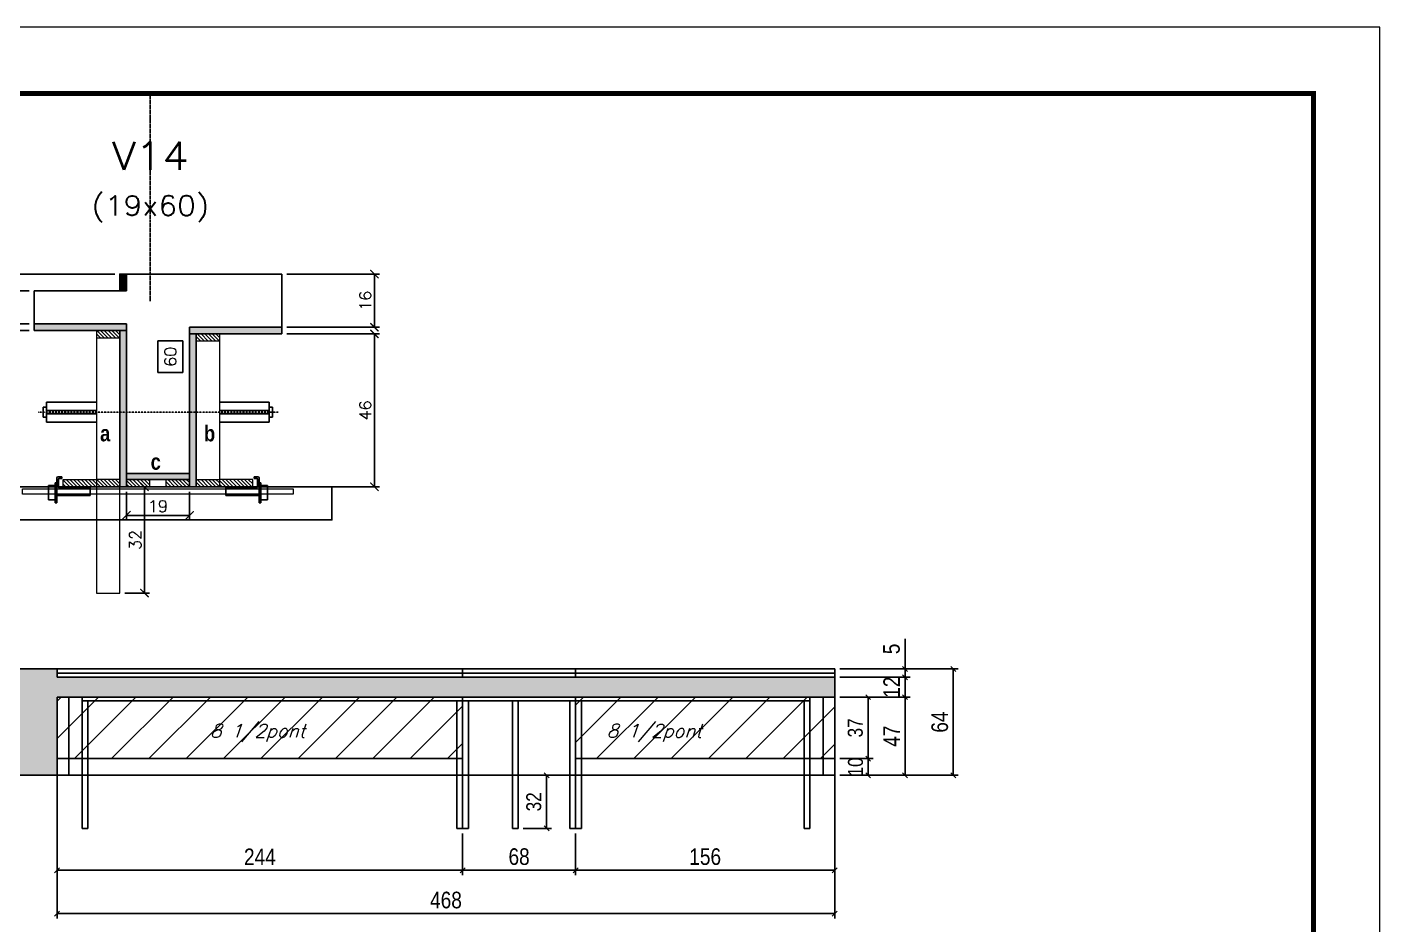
# Model space of a CAD drawing. Extents: x -10448 to -1189, y -11772 to 17235.
# Drawn here: x -5009 to -4195, y 11709 to 12250 of the extents above; entities that cross this region are included whole.
import ezdxf
from ezdxf.enums import TextEntityAlignment as Align

# ---------------------------------------------------------------- set-up
doc = ezdxf.new("R2010")
doc.units = 0
doc.linetypes.add('DASHED', pattern=[0.75, 0.5, -0.25])
doc.linetypes.add('HIDDEN', pattern=[0.375, 0.25, -0.125])
for name, color, linetype in [('barrote', 251, 'Continuous'), ('COTA', 241, 'Continuous'), ('Cota Seção (2x)', 4, 'Continuous'), ('detalhes', 4, 'Continuous'), ('Painéis', 200, 'Continuous'), ('presilha', 1, 'Continuous'), ('Reaproveitamento', 251, 'Continuous'), ('SARR_2.2x7', 40, 'Continuous'), ('SARR_3.5x7', 81, 'Continuous'), ('SARR_EDITAR', 141, 'Continuous'), ('TENSOR', 3, 'Continuous'), ('texto', 7, 'Continuous'), ('Texto de Titulo', 7, 'Continuous'), ('Texto Qtd Sarr', 242, 'Continuous')]:
    doc.layers.add(name, color=color, linetype=linetype)
for name, color, linetype, lineweight in [('CONCRETO', 251, 'Continuous', 25), ('Folhas', 255, 'Continuous', 9), ('Hachura', 251, 'Continuous', 9), ('Madeira', 126, 'Continuous', 18), ('SARRAFO DE PRESSAO', 251, 'DASHED', 9), ('SCO-___-LAJ', 2, 'Continuous', 0), ('Texto Seção', 7, 'Continuous', 15)]:
    doc.layers.add(name, color=color, linetype=linetype, lineweight=lineweight)
doc.styles.add('COTA TECNICA', font='techl___.ttf', dxfattribs={"height": 10})
doc.styles.add('COTA TECNICA-50', font='techl___.ttf', dxfattribs={"height": 9})
doc.styles.add('Romans', font='romans.shx')
doc.styles.add('TECNICA', font='techb___.ttf', dxfattribs={"height": 10})
doc.dimstyles.new('COTA PAINEL-50', dxfattribs={"dimtxt": 9, "dimasz": 3, "dimexe": 3, "dimexo": 3, "dimgap": 3, "dimtad": 1, "dimdec": 1, "dimzin": 12, "dimdsep": 46, "dimtxsty": 'COTA TECNICA-50', "dimblk1": 'OBLIQUE', "dimblk2": 'OBLIQUE', "dimsah": 1, "dimcen": 0.9, "dimclrd": 4, "dimclre": 4, "dimclrt": 240, "dimadec": 1, "dimazin": 3, "dimtfac": 1, "dimtdec": 1, "dimtmove": 0, "dimatfit": 3, "dimfxl": 1, "dimtolj": 1, "dimtzin": 12, "dimarcsym": 0})
doc.dimstyles.new('Cota Seção (2x)', dxfattribs={"dimtxt": 7, "dimasz": 5, "dimexe": 3, "dimexo": 3, "dimgap": 2, "dimtad": 3, "dimdec": 1, "dimlfac": 0.5, "dimzin": 12, "dimdsep": 46, "dimtxsty": 'Romans', "dimblk": 'ARCHTICK', "dimcen": 0, "dimclrd": 4, "dimclre": 4, "dimclrt": 1, "dimadec": 1, "dimazin": 3, "dimtfac": 1, "dimtdec": 1, "dimtmove": 0, "dimatfit": 3, "dimldrblk": 'OBLIQUE', "dimfxl": 1, "dimtolj": 1, "dimtzin": 12, "dimarcsym": 0})
doc.dimstyles.new('Cota Seção interna', dxfattribs={"dimtxt": 7, "dimasz": 6, "dimexe": 0.18, "dimexo": 2, "dimgap": -4, "dimtad": 3, "dimdec": 1, "dimlfac": 0.5, "dimzin": 12, "dimdsep": 46, "dimtxsty": 'Romans', "dimblk": 'ARCHTICK', "dimcen": 0.09, "dimse1": 1, "dimse2": 1, "dimsd1": 1, "dimsd2": 1, "dimclrd": 180, "dimclre": 5, "dimclrt": 1, "dimadec": 0, "dimazin": 3, "dimtfac": 1, "dimtdec": 1, "dimtofl": 0, "dimtmove": 0, "dimatfit": 3, "dimldrblk": 'ARCHTICK', "dimfxl": 1, "dimtolj": 1, "dimtzin": 0, "dimarcsym": 0})
doc.dimstyles.new('PAINEL', dxfattribs={"dimtxt": 10, "dimasz": 3, "dimexe": 3, "dimexo": 3, "dimgap": 3, "dimtad": 1, "dimdec": 1, "dimzin": 12, "dimdsep": 46, "dimtxsty": 'COTA TECNICA', "dimblk1": 'OBLIQUE', "dimblk2": 'OBLIQUE', "dimsah": 1, "dimcen": 0.9, "dimclrd": 4, "dimclre": 4, "dimclrt": 240, "dimadec": 1, "dimazin": 3, "dimtfac": 1, "dimtdec": 1, "dimtmove": 0, "dimatfit": 3, "dimfxl": 1, "dimtolj": 1, "dimtzin": 12, "dimarcsym": 0})
pattern_1 = [(45, (-139469.283, -18395.978), (-11.2253202, 11.2253202), [])]

# ---------------------------------------------------------------- blocks, each defined once
blk = doc.blocks.new('9999999999')
at = {"layer": 'Folhas'}
blk.add_lwpolyline([(98138.98, 34190.21), (99623.98, 34190.21), (99623.98, 35240.21), (98138.98, 35240.21)], close=True, dxfattribs=at)
at = {"layer": 'Folhas', "color": 30, "const_width": 3}
blk.add_lwpolyline([(98213.98, 34230.21), (99583.98, 34230.21), (99583.98, 35200.21), (98213.98, 35200.21)], close=True, dxfattribs=at)
blk = doc.blocks.new('titulo1')
at = {"layer": 'Defpoints', "color": 252, "linetype": 'HIDDEN', "ltscale": 2}
blk.add_line((0, 0), (0, 125), dxfattribs=at)
at = {"layer": 'Defpoints', "style": 'Romans', "oblique": 15}
blk.add_attdef('FOLHA', text='', height=10, dxfattribs=at).set_placement((0, 15.58), align=Align.MIDDLE_CENTER)
at = {"layer": 'Texto Qtd Sarr', "color": 3, "style": 'Romans', "oblique": 15}
for tag, height, p in [('TITULO', 17, (0, 71.45)), ('SEÇÃO', 12, (0, 41.55))]:
    blk.add_attdef(tag, text='', height=height, dxfattribs=at).set_placement(p, align=Align.MIDDLE_CENTER)
blk = doc.blocks.new('_Oblique')
at = {"color": 0, "linetype": 'ByBlock', "lineweight": -2}
blk.add_line((-0.5, -0.5), (0.5, 0.5), dxfattribs=at)
blk = doc.blocks.new('*D1439')
at = {"layer": 'COTA', "color": 4, "linetype": 'ByBlock', "lineweight": -2, "transparency": 16777216}
for p, q in [((-4990.86, 11796.56), (-4990.86, 11739.39)), ((-4746.86, 11764.56), (-4746.86, 11739.39)), ((-4990.86, 11742.39), (-4746.86, 11742.39))]:
    blk.add_line(p, q, dxfattribs=at)
at = {"layer": 'Defpoints', "color": 0, "linetype": 'ByBlock', "transparency": 16777216}
for p in [(-4990.86, 11799.56), (-4746.86, 11767.56), (-4746.86, 11742.39)]:
    blk.add_point(p, dxfattribs=at)
at = {"layer": 'COTA', "color": 4, "linetype": 'ByBlock', "lineweight": -2, "transparency": 16777216, "xscale": 3, "yscale": 3, "zscale": 3, "rotation": 180}
blk.add_blockref('_Oblique', (-4990.86, 11742.39), dxfattribs=at)
at = {"layer": 'COTA', "color": 4, "linetype": 'ByBlock', "lineweight": -2, "transparency": 16777216, "xscale": 3, "yscale": 3, "zscale": 3}
blk.add_blockref('_Oblique', (-4746.86, 11742.39), dxfattribs=at)
at = {"layer": 'COTA', "color": 240, "linetype": 'ByBlock', "transparency": 16777216, "insert": (-4868.86, 11750.46), "char_height": 10, "attachment_point": 5, "style": 'COTA TECNICA'}
blk.add_mtext('\\A1;244', dxfattribs=at)
blk = doc.blocks.new('*D1440')
at = {"layer": 'COTA', "color": 4, "linetype": 'ByBlock', "lineweight": -2, "transparency": 16777216}
for p, q in [((-4522.86, 11796.56), (-4522.86, 11739.39)), ((-4678.86, 11764.56), (-4678.86, 11739.39)), ((-4678.86, 11742.39), (-4522.86, 11742.39))]:
    blk.add_line(p, q, dxfattribs=at)
at = {"layer": 'Defpoints', "color": 0, "linetype": 'ByBlock', "transparency": 16777216}
for p in [(-4522.86, 11799.56), (-4678.86, 11767.56), (-4522.86, 11742.39)]:
    blk.add_point(p, dxfattribs=at)
at = {"layer": 'COTA', "color": 4, "linetype": 'ByBlock', "lineweight": -2, "transparency": 16777216, "xscale": 3, "yscale": 3, "zscale": 3, "rotation": 180}
blk.add_blockref('_Oblique', (-4678.86, 11742.39), dxfattribs=at)
at = {"layer": 'COTA', "color": 4, "linetype": 'ByBlock', "lineweight": -2, "transparency": 16777216, "xscale": 3, "yscale": 3, "zscale": 3}
blk.add_blockref('_Oblique', (-4522.86, 11742.39), dxfattribs=at)
at = {"layer": 'COTA', "color": 240, "linetype": 'ByBlock', "transparency": 16777216, "insert": (-4600.86, 11750.5), "char_height": 10, "attachment_point": 5, "style": 'COTA TECNICA'}
blk.add_mtext('\\A1;156', dxfattribs=at)
blk = doc.blocks.new('*D370')
at = {"layer": 'COTA', "color": 4, "linetype": 'ByBlock', "lineweight": -2, "transparency": 16777216}
for p, q in [((-4990.86, 11806.56), (-4990.86, 11713.27)), ((-4522.86, 11806.56), (-4522.86, 11713.27)), ((-4990.86, 11716.27), (-4522.86, 11716.27))]:
    blk.add_line(p, q, dxfattribs=at)
at = {"layer": 'Defpoints', "color": 0, "linetype": 'ByBlock', "transparency": 16777216}
for p in [(-4990.86, 11809.56), (-4522.86, 11809.56), (-4522.86, 11716.27)]:
    blk.add_point(p, dxfattribs=at)
at = {"layer": 'COTA', "color": 4, "linetype": 'ByBlock', "lineweight": -2, "transparency": 16777216, "xscale": 3, "yscale": 3, "zscale": 3, "rotation": 180}
blk.add_blockref('_Oblique', (-4990.86, 11716.27), dxfattribs=at)
at = {"layer": 'COTA', "color": 4, "linetype": 'ByBlock', "lineweight": -2, "transparency": 16777216, "xscale": 3, "yscale": 3, "zscale": 3}
blk.add_blockref('_Oblique', (-4522.86, 11716.27), dxfattribs=at)
at = {"layer": 'COTA', "color": 240, "linetype": 'ByBlock', "transparency": 16777216, "insert": (-4756.86, 11724.39), "char_height": 10, "attachment_point": 5, "style": 'COTA TECNICA'}
blk.add_mtext('\\A1;468', dxfattribs=at)
blk = doc.blocks.new('*D1441')
at = {"layer": 'COTA', "color": 4, "linetype": 'ByBlock', "lineweight": -2, "transparency": 16777216}
for p, q in [((-4519.86, 11846.56), (-4477.59, 11846.56)), ((-4480.59, 11846.56), (-4480.59, 11799.56)), ((-4519.86, 11799.56), (-4477.59, 11799.56))]:
    blk.add_line(p, q, dxfattribs=at)
at = {"layer": 'Defpoints', "color": 0, "linetype": 'ByBlock', "transparency": 16777216}
for p in [(-4522.86, 11846.56), (-4522.86, 11799.56), (-4480.59, 11799.56)]:
    blk.add_point(p, dxfattribs=at)
at = {"layer": 'COTA', "color": 4, "linetype": 'ByBlock', "lineweight": -2, "transparency": 16777216, "xscale": 3, "yscale": 3, "zscale": 3}
for p, rotation in [((-4480.59, 11846.56), 90), ((-4480.59, 11799.56), 270)]:
    blk.add_blockref('_Oblique', p, dxfattribs=dict(at, rotation=rotation))
at = {"layer": 'COTA', "color": 240, "linetype": 'ByBlock', "transparency": 16777216, "insert": (-4488.66, 11823.06), "char_height": 10, "attachment_point": 5, "rotation": 90, "style": 'COTA TECNICA'}
blk.add_mtext('\\A1;47', dxfattribs=at)
blk = doc.blocks.new('*D1442')
at = {"layer": 'COTA', "color": 4, "linetype": 'ByBlock', "lineweight": -2, "transparency": 16777216}
for p, q in [((-4480.59, 11863.56), (-4480.59, 11881.66)), ((-4519.86, 11863.56), (-4477.59, 11863.56)), ((-4480.59, 11858.56), (-4480.59, 11863.56)), ((-4519.86, 11858.56), (-4477.59, 11858.56)), ((-4480.59, 11858.56), (-4480.59, 11855.56))]:
    blk.add_line(p, q, dxfattribs=at)
at = {"layer": 'Defpoints', "color": 0, "linetype": 'ByBlock', "transparency": 16777216}
for p in [(-4522.86, 11863.56), (-4480.59, 11863.56), (-4522.86, 11858.56)]:
    blk.add_point(p, dxfattribs=at)
at = {"layer": 'COTA', "color": 4, "linetype": 'ByBlock', "lineweight": -2, "transparency": 16777216, "xscale": 3, "yscale": 3, "zscale": 3}
for p, rotation in [((-4480.59, 11863.56), 270), ((-4480.59, 11858.56), 90)]:
    blk.add_blockref('_Oblique', p, dxfattribs=dict(at, rotation=rotation))
at = {"layer": 'COTA', "color": 240, "linetype": 'ByBlock', "transparency": 16777216, "insert": (-4488.7, 11875.61), "char_height": 10, "attachment_point": 5, "rotation": 90, "style": 'COTA TECNICA'}
blk.add_mtext('\\A1;5', dxfattribs=at)
blk = doc.blocks.new('*D371')
at = {"layer": 'COTA', "color": 4, "linetype": 'ByBlock', "lineweight": -2, "transparency": 16777216}
for p, q in [((-4519.86, 11863.56), (-4448.56, 11863.56)), ((-4451.56, 11863.56), (-4451.56, 11799.56)), ((-4519.86, 11799.56), (-4448.56, 11799.56))]:
    blk.add_line(p, q, dxfattribs=at)
at = {"layer": 'Defpoints', "color": 0, "linetype": 'ByBlock', "transparency": 16777216}
for p in [(-4522.86, 11863.56), (-4522.86, 11799.56), (-4451.56, 11799.56)]:
    blk.add_point(p, dxfattribs=at)
at = {"layer": 'COTA', "color": 4, "linetype": 'ByBlock', "lineweight": -2, "transparency": 16777216, "xscale": 3, "yscale": 3, "zscale": 3}
for p, rotation in [((-4451.56, 11863.56), 90), ((-4451.56, 11799.56), 270)]:
    blk.add_blockref('_Oblique', p, dxfattribs=dict(at, rotation=rotation))
at = {"layer": 'COTA', "color": 240, "linetype": 'ByBlock', "transparency": 16777216, "insert": (-4459.66, 11831.56), "char_height": 10, "attachment_point": 5, "rotation": 90, "style": 'COTA TECNICA'}
blk.add_mtext('\\A1;64', dxfattribs=at)
blk = doc.blocks.new('*D1445')
at = {"layer": 'COTA', "color": 4, "linetype": 'ByBlock', "lineweight": -2, "transparency": 16777216}
for p, q in [((-4746.86, 11764.56), (-4746.86, 11739.39)), ((-4678.86, 11764.56), (-4678.86, 11739.39)), ((-4746.86, 11742.39), (-4678.86, 11742.39))]:
    blk.add_line(p, q, dxfattribs=at)
at = {"layer": 'Defpoints', "color": 0, "linetype": 'ByBlock', "transparency": 16777216}
for p in [(-4746.86, 11767.56), (-4678.86, 11767.56), (-4678.86, 11742.39)]:
    blk.add_point(p, dxfattribs=at)
at = {"layer": 'COTA', "color": 4, "linetype": 'ByBlock', "lineweight": -2, "transparency": 16777216, "xscale": 3, "yscale": 3, "zscale": 3, "rotation": 180}
blk.add_blockref('_Oblique', (-4746.86, 11742.39), dxfattribs=at)
at = {"layer": 'COTA', "color": 4, "linetype": 'ByBlock', "lineweight": -2, "transparency": 16777216, "xscale": 3, "yscale": 3, "zscale": 3}
blk.add_blockref('_Oblique', (-4678.86, 11742.39), dxfattribs=at)
at = {"layer": 'COTA', "color": 240, "linetype": 'ByBlock', "transparency": 16777216, "insert": (-4712.86, 11750.51), "char_height": 10, "attachment_point": 5, "style": 'COTA TECNICA'}
blk.add_mtext('\\A1;68', dxfattribs=at)
blk = doc.blocks.new('*D1446')
at = {"layer": 'COTA', "color": 4, "linetype": 'ByBlock', "lineweight": -2, "transparency": 16777216}
for p, q in [((-4519.86, 11858.56), (-4477.59, 11858.56)), ((-4480.59, 11858.56), (-4480.59, 11846.56)), ((-4519.86, 11846.56), (-4477.59, 11846.56))]:
    blk.add_line(p, q, dxfattribs=at)
at = {"layer": 'Defpoints', "color": 0, "linetype": 'ByBlock', "transparency": 16777216}
for p in [(-4522.86, 11858.56), (-4522.86, 11846.56), (-4480.59, 11846.56)]:
    blk.add_point(p, dxfattribs=at)
at = {"layer": 'COTA', "color": 4, "linetype": 'ByBlock', "lineweight": -2, "transparency": 16777216, "xscale": 3, "yscale": 3, "zscale": 3}
for p, rotation in [((-4480.59, 11858.56), 90), ((-4480.59, 11846.56), 270)]:
    blk.add_blockref('_Oblique', p, dxfattribs=dict(at, rotation=rotation))
at = {"layer": 'COTA', "color": 240, "linetype": 'ByBlock', "transparency": 16777216, "insert": (-4488.65, 11852.56), "char_height": 10, "attachment_point": 5, "rotation": 90, "style": 'COTA TECNICA'}
blk.add_mtext('\\A1;12', dxfattribs=at)
blk = doc.blocks.new('_ArchTick')
at = {"color": 0, "linetype": 'ByBlock', "const_width": 0.15}
blk.add_lwpolyline([(-0.5, -0.5), (0.5, 0.5)], dxfattribs=at)
blk = doc.blocks.new('*D345')
at = {"layer": 'COTA', "color": 4, "lineweight": -2, "transparency": 16777216}
for p, q in [((-5007.79, 12067.22), (-5041, 12067.22)), ((-5038, 11973.22), (-5038, 12067.22)), ((-4990.19, 11973.22), (-5041, 11973.22))]:
    blk.add_line(p, q, dxfattribs=at)
at = {"layer": 'Defpoints', "color": 0, "transparency": 16777216}
for p in [(-5038, 12067.22), (-5004.79, 12067.22), (-4987.19, 11973.22)]:
    blk.add_point(p, dxfattribs=at)
at = {"layer": 'COTA', "color": 4, "lineweight": -2, "transparency": 16777216, "xscale": 5, "yscale": 5, "zscale": 5}
for p, rotation in [((-5038, 12067.22), 90), ((-5038, 11973.22), 270)]:
    blk.add_blockref('_ArchTick', p, dxfattribs=dict(at, rotation=rotation))
at = {"layer": 'COTA', "color": 1, "transparency": 16777216, "insert": (-5043.5, 12020.22), "char_height": 7, "attachment_point": 5, "rotation": 90, "style": 'Romans'}
blk.add_mtext('\\A1;47', dxfattribs=at)
blk = doc.blocks.new('*D346')
at = {"layer": 'COTA', "color": 4, "lineweight": -2, "transparency": 16777216}
for p, q in [((-5007.79, 12091.22), (-5041, 12091.22)), ((-5038, 12091.22), (-5038, 12071.22)), ((-5007.79, 12071.22), (-5041, 12071.22))]:
    blk.add_line(p, q, dxfattribs=at)
at = {"layer": 'Defpoints', "color": 0, "transparency": 16777216}
for p in [(-5004.79, 12091.22), (-5038, 12071.22), (-5004.79, 12071.22)]:
    blk.add_point(p, dxfattribs=at)
at = {"layer": 'COTA', "color": 4, "lineweight": -2, "transparency": 16777216, "xscale": 5, "yscale": 5, "zscale": 5}
for p, rotation in [((-5038, 12091.22), 90), ((-5038, 12071.22), 270)]:
    blk.add_blockref('_ArchTick', p, dxfattribs=dict(at, rotation=rotation))
at = {"layer": 'COTA', "color": 1, "transparency": 16777216, "insert": (-5043.5, 12081.22), "char_height": 7, "attachment_point": 5, "rotation": 90, "style": 'Romans'}
blk.add_mtext('\\A1;10', dxfattribs=at)
blk = doc.blocks.new('*D347')
at = {"layer": 'COTA', "color": 4, "lineweight": -2, "transparency": 16777216}
for p, q in [((-4852.59, 12065.22), (-4796.93, 12065.22)), ((-4799.93, 11973.22), (-4799.93, 12065.22)), ((-4860.59, 11973.22), (-4796.93, 11973.22))]:
    blk.add_line(p, q, dxfattribs=at)
at = {"layer": 'Defpoints', "color": 0, "transparency": 16777216}
for p in [(-4855.59, 12065.22), (-4799.93, 12065.22), (-4863.59, 11973.22)]:
    blk.add_point(p, dxfattribs=at)
at = {"layer": 'COTA', "color": 4, "lineweight": -2, "transparency": 16777216, "xscale": 5, "yscale": 5, "zscale": 5}
for p, rotation in [((-4799.93, 12065.22), 90), ((-4799.93, 11973.22), 270)]:
    blk.add_blockref('_ArchTick', p, dxfattribs=dict(at, rotation=rotation))
at = {"layer": 'COTA', "color": 1, "transparency": 16777216, "insert": (-4805.43, 12019.22), "char_height": 7, "attachment_point": 5, "rotation": 90, "style": 'Romans'}
blk.add_mtext('\\A1;46', dxfattribs=at)
blk = doc.blocks.new('*D348')
at = {"layer": 'Cota Seção (2x)', "color": 180, "lineweight": -2, "transparency": 16777216}
for p, q in [((-4915.19, 12061), (-4930.19, 12061)), ((-4930.19, 12061), (-4930.19, 12042)), ((-4915.19, 12042), (-4915.19, 12061)), ((-4930.19, 12042), (-4915.19, 12042))]:
    blk.add_line(p, q, dxfattribs=at)
at = {"layer": 'Defpoints', "color": 0, "transparency": 16777216}
for p in [(-4911.19, 12101.22), (-4911.19, 12101.22), (-4911.19, 11981.22)]:
    blk.add_point(p, dxfattribs=at)
at = {"layer": 'Cota Seção (2x)', "color": 1, "transparency": 16777216, "insert": (-4922.69, 12051.5), "char_height": 7, "attachment_point": 5, "rotation": 90, "style": 'Romans'}
blk.add_mtext('\\A1;60', dxfattribs=at)
blk = doc.blocks.new('PRESILHA METÁLICA 1')
at = {"layer": 'presilha'}
for p, q in [((0, 13), (6, 13)), ((0, 13), (0, 0)), ((6, 15.5), (7.5, 15.5)), ((6, -2.5), (6, 15.5)), ((6, 13), (6, 0)), ((7.5, 10.6), (7.5, 19.9)), ((7.5, 15.5), (7.5, -2.5)), ((12, 21), (8.6, 21)), ((9, 11.6), (9, 18.9)), ((12, 19.5), (9.6, 19.5)), ((12, 21), (12, 19.5)), ((6, 0), (0, 0)), ((37.5, 4.1), (7.5, 4.1)), ((37.5, 11), (9.6, 11)), ((37.5, 11), (37.5, 4.1)), ((7.5, -2.5), (6, -2.5))]:
    blk.add_line(p, q, dxfattribs=at)
for centre, radius, start, end in [((8.6, 19.9), 1.14, 90, 180), ((9.6, 18.9), 0.57, 90, 180), ((9.6, 11.6), 0.57, 180, 270)]:
    blk.add_arc(centre, radius, start, end, dxfattribs=at)
blk = doc.blocks.new('*D349')
at = {"layer": 'COTA', "color": 4, "lineweight": -2, "transparency": 16777216}
for p, q in [((-4949.19, 11970.22), (-4949.19, 11953)), ((-4911.19, 11970.22), (-4911.19, 11953)), ((-4911.19, 11956), (-4949.19, 11956))]:
    blk.add_line(p, q, dxfattribs=at)
at = {"layer": 'Defpoints', "color": 0, "transparency": 16777216}
for p in [(-4949.19, 11973.22), (-4911.19, 11973.22), (-4949.19, 11956)]:
    blk.add_point(p, dxfattribs=at)
at = {"layer": 'COTA', "color": 4, "lineweight": -2, "transparency": 16777216, "xscale": 5, "yscale": 5, "zscale": 5, "rotation": 180}
blk.add_blockref('_ArchTick', (-4949.19, 11956), dxfattribs=at)
at = {"layer": 'COTA', "color": 4, "lineweight": -2, "transparency": 16777216, "xscale": 5, "yscale": 5, "zscale": 5}
blk.add_blockref('_ArchTick', (-4911.19, 11956), dxfattribs=at)
at = {"layer": 'COTA', "color": 1, "transparency": 16777216, "insert": (-4930.19, 11961.5), "char_height": 7, "attachment_point": 5, "style": 'Romans'}
blk.add_mtext('\\A1;19', dxfattribs=at)
blk = doc.blocks.new('*D1406')
at = {"layer": 'COTA', "color": 4, "lineweight": -2, "transparency": 16777216}
for p, q in [((-4852.59, 12101.22), (-4796.93, 12101.22)), ((-4799.93, 12101.22), (-4799.93, 12069.22)), ((-4852.59, 12069.22), (-4796.93, 12069.22))]:
    blk.add_line(p, q, dxfattribs=at)
at = {"layer": 'Defpoints', "color": 0, "transparency": 16777216}
for p in [(-4855.59, 12101.22), (-4855.59, 12069.22), (-4799.93, 12069.22)]:
    blk.add_point(p, dxfattribs=at)
at = {"layer": 'COTA', "color": 4, "lineweight": -2, "transparency": 16777216, "xscale": 5, "yscale": 5, "zscale": 5}
for p, rotation in [((-4799.93, 12101.22), 90), ((-4799.93, 12069.22), 270)]:
    blk.add_blockref('_ArchTick', p, dxfattribs=dict(at, rotation=rotation))
at = {"layer": 'COTA', "color": 1, "transparency": 16777216, "insert": (-4805.43, 12085.22), "char_height": 7, "attachment_point": 5, "rotation": 90, "style": 'Romans'}
blk.add_mtext('\\A1;16', dxfattribs=at)
blk = doc.blocks.new('*D1407')
at = {"layer": 'COTA', "color": 4, "lineweight": -2, "transparency": 16777216}
for p, q in [((-4956.19, 12101.22), (-5041, 12101.22)), ((-5038, 12091.22), (-5038, 12101.22)), ((-5007.79, 12091.22), (-5041, 12091.22))]:
    blk.add_line(p, q, dxfattribs=at)
at = {"layer": 'Defpoints', "color": 0, "transparency": 16777216}
for p in [(-5038, 12101.22), (-4953.19, 12101.22), (-5004.79, 12091.22)]:
    blk.add_point(p, dxfattribs=at)
at = {"layer": 'COTA', "color": 4, "lineweight": -2, "transparency": 16777216, "xscale": 5, "yscale": 5, "zscale": 5}
for p, rotation in [((-5038, 12101.22), 90), ((-5038, 12091.22), 270)]:
    blk.add_blockref('_ArchTick', p, dxfattribs=dict(at, rotation=rotation))
at = {"layer": 'COTA', "color": 1, "transparency": 16777216, "insert": (-5043.5, 12096.22), "char_height": 7, "attachment_point": 5, "rotation": 90, "style": 'Romans'}
blk.add_mtext('\\A1;5', dxfattribs=at)
blk = doc.blocks.new('*D1408')
at = {"layer": 'COTA', "color": 4, "lineweight": -2, "transparency": 16777216}
for p, q in [((-4950.19, 11973.22), (-4935.28, 11973.22)), ((-4938.28, 11909.22), (-4938.28, 11973.22)), ((-4950.19, 11909.22), (-4935.28, 11909.22))]:
    blk.add_line(p, q, dxfattribs=at)
at = {"layer": 'Defpoints', "color": 0, "transparency": 16777216}
for p in [(-4953.19, 11973.22), (-4938.28, 11973.22), (-4953.19, 11909.22)]:
    blk.add_point(p, dxfattribs=at)
at = {"layer": 'COTA', "color": 4, "lineweight": -2, "transparency": 16777216, "xscale": 5, "yscale": 5, "zscale": 5}
for p, rotation in [((-4938.28, 11973.22), 90), ((-4938.28, 11909.22), 270)]:
    blk.add_blockref('_ArchTick', p, dxfattribs=dict(at, rotation=rotation))
at = {"layer": 'COTA', "color": 1, "transparency": 16777216, "insert": (-4943.78, 11941.22), "char_height": 7, "attachment_point": 5, "rotation": 90, "style": 'Romans'}
blk.add_mtext('\\A1;32', dxfattribs=at)
blk = doc.blocks.new('*D1410')
at = {"layer": 'COTA', "color": 4, "linetype": 'ByBlock', "lineweight": -2, "transparency": 16777216}
for p, q in [((-4710.37, 11799.56), (-4693.28, 11799.56)), ((-4696.28, 11767.56), (-4696.28, 11799.56)), ((-4710.37, 11767.56), (-4693.28, 11767.56))]:
    blk.add_line(p, q, dxfattribs=at)
at = {"layer": 'Defpoints', "color": 0, "linetype": 'ByBlock', "transparency": 16777216}
for p in [(-4713.37, 11799.56), (-4696.28, 11799.56), (-4713.37, 11767.56)]:
    blk.add_point(p, dxfattribs=at)
at = {"layer": 'COTA', "color": 4, "linetype": 'ByBlock', "lineweight": -2, "transparency": 16777216, "xscale": 3, "yscale": 3, "zscale": 3}
for p, rotation in [((-4696.28, 11799.56), 90), ((-4696.28, 11767.56), 270)]:
    blk.add_blockref('_Oblique', p, dxfattribs=dict(at, rotation=rotation))
at = {"layer": 'COTA', "color": 240, "linetype": 'ByBlock', "transparency": 16777216, "insert": (-4703.98, 11783.56), "char_height": 9, "attachment_point": 5, "rotation": 90, "style": 'COTA TECNICA-50'}
blk.add_mtext('\\A1;32', dxfattribs=at)
blk = doc.blocks.new('*D1412')
at = {"layer": 'COTA', "color": 4, "linetype": 'ByBlock', "lineweight": -2, "transparency": 16777216}
for p, q in [((-4519.86, 11809.56), (-4499.78, 11809.56)), ((-4502.78, 11799.56), (-4502.78, 11809.56)), ((-4519.86, 11799.56), (-4499.78, 11799.56))]:
    blk.add_line(p, q, dxfattribs=at)
at = {"layer": 'Defpoints', "color": 0, "linetype": 'ByBlock', "transparency": 16777216}
for p in [(-4522.86, 11809.56), (-4502.78, 11809.56), (-4522.86, 11799.56)]:
    blk.add_point(p, dxfattribs=at)
at = {"layer": 'COTA', "color": 4, "linetype": 'ByBlock', "lineweight": -2, "transparency": 16777216, "xscale": 3, "yscale": 3, "zscale": 3}
for p, rotation in [((-4502.78, 11809.56), 90), ((-4502.78, 11799.56), 270)]:
    blk.add_blockref('_Oblique', p, dxfattribs=dict(at, rotation=rotation))
at = {"layer": 'COTA', "color": 240, "linetype": 'ByBlock', "transparency": 16777216, "insert": (-4510.37, 11804.56), "char_height": 9, "attachment_point": 5, "rotation": 90, "style": 'COTA TECNICA-50'}
blk.add_mtext('\\A1;10', dxfattribs=at)
blk = doc.blocks.new('*D1413')
at = {"layer": 'COTA', "color": 4, "linetype": 'ByBlock', "lineweight": -2, "transparency": 16777216}
for p, q in [((-4519.86, 11846.56), (-4499.78, 11846.56)), ((-4502.78, 11809.56), (-4502.78, 11846.56)), ((-4519.86, 11809.56), (-4499.78, 11809.56))]:
    blk.add_line(p, q, dxfattribs=at)
at = {"layer": 'Defpoints', "color": 0, "linetype": 'ByBlock', "transparency": 16777216}
for p in [(-4522.86, 11846.56), (-4502.78, 11846.56), (-4522.86, 11809.56)]:
    blk.add_point(p, dxfattribs=at)
at = {"layer": 'COTA', "color": 4, "linetype": 'ByBlock', "lineweight": -2, "transparency": 16777216, "xscale": 3, "yscale": 3, "zscale": 3}
for p, rotation in [((-4502.78, 11846.56), 90), ((-4502.78, 11809.56), 270)]:
    blk.add_blockref('_Oblique', p, dxfattribs=dict(at, rotation=rotation))
at = {"layer": 'COTA', "color": 240, "linetype": 'ByBlock', "transparency": 16777216, "insert": (-4510.48, 11828.06), "char_height": 9, "attachment_point": 5, "rotation": 90, "style": 'COTA TECNICA-50'}
blk.add_mtext('\\A1;37', dxfattribs=at)

msp = doc.modelspace()

# ---------------------------------------------------------------- hatches: boundary and pattern name
at = {"layer": 'COTA', "linetype": 'ByBlock'}
h = msp.add_hatch(dxfattribs=at)
h.set_pattern_fill('AR-CONC', color=256, scale=0.03)
h.set_pattern_definition([(50, (-139469.2827, -18395.9775), (5.46554007, -0.47817257), [0.5715, -6.2865]), (355, (-139469.2827, -18395.9775), (-1.05730264, 5.73170536), [0.4572, -5.02921753]), (100.4514447, (-139468.827, -18396.0174), (4.40823741, 5.25353256), [0.48570026, -5.34270734]), (46.1842, (-139469.283, -18394.4535), (8.13237123, -1.26126984), [0.85725, -9.42975]), (96.6355576, (-139468.605, -18394.559), (7.122124, 7.42278374), [0.7285507, -8.01406824]), (351.184151, (-139469.283, -18394.4535), (7.122124, 7.42278374), [0.685799, -7.54379196]), (21, (-139468.5207, -18394.8345), (4.54843174, -3.06795595), [0.5715, -6.2865]), (326, (-139468.5207, -18394.8345), (1.85406085, 5.52563898), [0.4572, -5.0292]), (71.451445, (-139468.1417, -18395.09), (6.40249258, 2.45768307), [0.48570026, -5.34269813]), (37.5, (-139469.2827, -18395.9775), (0.092658098, 2.536651166), [0, -4.96824, 0, -5.1054, 0, -5.04825]), (7.5, (-139469.2827, -18395.9775), (2.004589875, 3.005417245), [0, -2.91084, 0, -4.85394, 0, -1.92405]), (327.5, (-139470.982, -18395.9775), (4.067717855, -0.17186232), [0, -1.905, 0, -5.9436, 0, -7.8867]), (317.5, (-139471.744, -18395.9775), (4.44387544, 0.76279473), [0, -2.4765, 0, -3.94716, 0, -5.6007])])
h.paths.add_polyline_path([(-5016.86, 11799.56), (-4990.86, 11799.56), (-4990.86, 11846.56), (-4522.86, 11846.56), (-4522.86, 11858.56), (-4990.86, 11858.56), (-4990.86, 11863.56), (-5016.86, 11863.56), (-5016.86, 11858.56), (-5484.86, 11858.56), (-5484.86, 11846.56), (-5016.86, 11846.56)])
at = {"layer": 'Hachura'}
h = msp.add_hatch(color=256, dxfattribs=at)
h.dxf.hatch_style = 1
h.paths.add_polyline_path([(-4949.19, 12101.22), (-4953.19, 12101.22), (-4953.19, 12091.22), (-4949.19, 12091.22)])
h = msp.add_hatch(color=256, dxfattribs=at)
h.dxf.hatch_style = 1
h.paths.add_polyline_path([(-5004.79, 12067.22), (-5004.79, 12071.22), (-4949.19, 12071.22), (-4949.19, 12067.22)])
h = msp.add_hatch(dxfattribs=at)
h.set_pattern_fill('ANSI31', color=256, scale=0.5, angle=270, style=0)
h.set_pattern_definition([(315, (18001.4256, 3833.1801), (1.12253202, 1.12253202), [])])
h.paths.add_polyline_path([(-4953.19, 12062.82), (-4953.19, 12067.22), (-4967.19, 12067.22), (-4967.19, 12062.82)])
h = msp.add_hatch(color=256, dxfattribs=at)
h.dxf.hatch_style = 1
h.paths.add_polyline_path([(-4953.19, 12067.22), (-4949.19, 12067.22), (-4949.19, 11973.22), (-4953.19, 11973.22)])
h = msp.add_hatch(color=256, dxfattribs=at)
h.dxf.hatch_style = 1
h.paths.add_polyline_path([(-4855.59, 12065.22), (-4855.59, 12069.22), (-4911.19, 12069.22), (-4911.19, 12065.22)])
h = msp.add_hatch(color=256, dxfattribs=at)
h.dxf.hatch_style = 1
h.paths.add_polyline_path([(-4907.19, 12065.22), (-4911.19, 12065.22), (-4911.19, 11973.22), (-4907.19, 11973.22)])
h = msp.add_hatch(dxfattribs=at)
h.set_pattern_fill('ANSI31', color=256, scale=0.5, angle=270, style=0)
h.set_pattern_definition([(315, (18010.2256, 3831.1801), (1.12253202, 1.12253202), [])])
h.paths.add_polyline_path([(-4907.19, 12060.82), (-4907.19, 12065.22), (-4893.19, 12065.22), (-4893.19, 12060.82)])
h = msp.add_hatch(dxfattribs=at)
h.set_pattern_fill('ANSI31', color=256, scale=0.5, angle=270, style=0)
h.set_pattern_definition([(315, (17998.6256, 3743.5801), (1.12253202, 1.12253202), [])])
h.paths.add_polyline_path([(-4987.19, 11973.22), (-4987.19, 11977.62), (-4967.19, 11977.62), (-4967.19, 11973.22)])
h = msp.add_hatch(dxfattribs=at)
h.set_pattern_fill('ANSI31', color=256, scale=0.5, angle=270, style=0)
h.set_pattern_definition([(315, (18001.4256, 3743.5801), (1.12253202, 1.12253202), [])])
h.paths.add_polyline_path([(-4953.19, 11973.22), (-4953.19, 11977.62), (-4967.19, 11977.62), (-4967.19, 11973.22)])
h = msp.add_hatch(color=256, dxfattribs=at)
h.dxf.hatch_style = 1
h.paths.add_polyline_path([(-4949.19, 11977.62), (-4949.19, 11981.22), (-4911.19, 11981.22), (-4911.19, 11977.62)])
h = msp.add_hatch(dxfattribs=at)
h.set_pattern_fill('ANSI31', color=256, scale=0.5, angle=270, style=0)
h.set_pattern_definition([(315, (18007.4256, 3743.5801), (1.12253202, 1.12253202), [])])
h.paths.add_polyline_path([(-4949.19, 11973.22), (-4949.19, 11977.62), (-4935.19, 11977.62), (-4935.19, 11973.22)])
h = msp.add_hatch(dxfattribs=at)
h.set_pattern_fill('ANSI31', color=256, scale=0.5, angle=270, style=0)
h.set_pattern_definition([(315, (17983.4256, 3743.5801), (1.12253202, 1.12253202), [])])
h.paths.add_polyline_path([(-4925.19, 11973.22), (-4925.19, 11977.62), (-4911.19, 11977.62), (-4911.19, 11973.22)])
h = msp.add_hatch(dxfattribs=at)
h.set_pattern_fill('ANSI31', color=256, scale=0.5, angle=270, style=0)
h.set_pattern_definition([(315, (18010.2256, 3743.5801), (1.12253202, 1.12253202), [])])
h.paths.add_polyline_path([(-4907.19, 11973.22), (-4907.19, 11977.62), (-4893.19, 11977.62), (-4893.19, 11973.22)])
h = msp.add_hatch(dxfattribs=at)
h.set_pattern_fill('ANSI31', color=256, scale=0.5, angle=270, style=0)
h.set_pattern_definition([(315, (18016.2256, 3743.5801), (1.12253202, 1.12253202), [])])
h.paths.add_polyline_path([(-4873.19, 11973.22), (-4873.19, 11977.62), (-4893.19, 11977.62), (-4893.19, 11973.22)])
at = {"layer": 'Reaproveitamento', "linetype": 'ByBlock'}
h = msp.add_hatch(dxfattribs=at)
h.set_pattern_fill('ANSI31', color=256, scale=5)
h.set_pattern_definition(pattern_1)
h.paths.add_polyline_path([(-4990.86, 11846.56), (-4990.86, 11809.56), (-4746.86, 11809.56), (-4746.86, 11846.56)])
h = msp.add_hatch(dxfattribs=at)
h.set_pattern_fill('ANSI31', color=256, scale=5)
h.set_pattern_definition(pattern_1)
h.paths.add_polyline_path([(-4678.86, 11846.56), (-4678.86, 11809.56), (-4522.86, 11809.56), (-4522.86, 11846.56)])

# ---------------------------------------------------------------- linework, layer by layer
at = {"ltscale": 3}
for p, q in [((-4999.19, 12021.07), (-4999.19, 12015.07)), ((-4997.19, 12021.07), (-4999.19, 12021.07)), ((-4997.19, 12024.07), (-4997.19, 12012.07)), ((-4997.19, 12024.07), (-4967.19, 12024.07)), ((-4967.19, 12019.07), (-4997.19, 12019.07)), ((-4863.19, 12024.07), (-4893.19, 12024.07)), ((-4893.19, 12019.07), (-4863.19, 12019.07)), ((-4863.19, 12024.07), (-4863.19, 12012.07)), ((-4861.19, 12021.07), (-4863.19, 12021.07)), ((-4861.19, 12021.07), (-4861.19, 12015.07)), ((-4997.19, 12015.07), (-4999.19, 12015.07)), ((-4967.19, 12017.07), (-4997.19, 12017.07)), ((-4997.19, 12012.07), (-4967.19, 12012.07)), ((-4893.19, 12017.07), (-4863.19, 12017.07)), ((-4863.19, 12012.07), (-4893.19, 12012.07)), ((-4863.19, 12015.07), (-4861.19, 12015.07))]:
    msp.add_line(p, q, dxfattribs=at)
at = {"layer": 'barrote'}
msp.add_lwpolyline([(-5020.65, 11953.22), (-4825.47, 11953.22), (-4825.47, 11973.22), (-5020.65, 11973.22)], close=True, dxfattribs=at)
at = {"layer": 'CONCRETO'}
for p, q in [((-4949.19, 12101.22), (-4855.59, 12101.22)), ((-4855.59, 12101.22), (-4855.59, 12069.22)), ((-5004.79, 12071.22), (-5004.79, 12091.22)), ((-5004.79, 12091.22), (-4949.19, 12091.22)), ((-5004.79, 12071.22), (-4949.19, 12071.22)), ((-4949.19, 12071.22), (-4949.19, 11981.22)), ((-4855.59, 12069.22), (-4911.19, 12069.22)), ((-4911.19, 12069.22), (-4911.19, 11981.22)), ((-4911.19, 11981.22), (-4949.19, 11981.22)), ((-4967.19, 11973.22), (-4967.19, 11973.22)), ((-4911.19, 11973.22), (-4911.19, 11973.22)), ((-4893.19, 11973.22), (-4893.19, 11973.22))]:
    msp.add_line(p, q, dxfattribs=at)
at = {"layer": 'COTA', "linetype": 'ByBlock'}
for p, q in [((-5016.86, 11863.56), (-4990.86, 11863.56)), ((-4522.86, 11846.56), (-4522.86, 11858.56)), ((-5016.86, 11799.56), (-4990.86, 11799.56))]:
    msp.add_line(p, q, dxfattribs=at)
at = {"layer": 'Madeira'}
for points in [[(-4953.19, 12062.82), (-4953.19, 12067.22), (-4967.19, 12067.22), (-4967.19, 12062.82)], [(-4953.19, 12067.22), (-4967.19, 12067.22), (-4967.19, 11909.22), (-4953.19, 11909.22)], [(-4907.19, 12060.82), (-4907.19, 12065.22), (-4893.19, 12065.22), (-4893.19, 12060.82)], [(-4907.19, 12065.22), (-4893.19, 12065.22), (-4893.19, 11973.22), (-4907.19, 11973.22)], [(-4987.19, 11973.22), (-4987.19, 11977.62), (-4967.19, 11977.62), (-4967.19, 11973.22)], [(-4953.19, 11973.22), (-4953.19, 11977.62), (-4967.19, 11977.62), (-4967.19, 11973.22)], [(-4949.19, 11973.22), (-4949.19, 11977.62), (-4935.19, 11977.62), (-4935.19, 11973.22)], [(-4925.19, 11973.22), (-4925.19, 11977.62), (-4911.19, 11977.62), (-4911.19, 11973.22)], [(-4907.19, 11973.22), (-4907.19, 11977.62), (-4893.19, 11977.62), (-4893.19, 11973.22)], [(-4873.19, 11973.22), (-4873.19, 11977.62), (-4893.19, 11977.62), (-4893.19, 11973.22)]]:
    msp.add_lwpolyline(points, close=True, dxfattribs=at)
at = {"layer": 'Painéis'}
for p, q in [((-4990.86, 11863.56), (-4522.86, 11863.56)), ((-4990.86, 11858.56), (-4522.86, 11858.56)), ((-4990.86, 11846.56), (-4522.86, 11846.56)), ((-4990.86, 11846.56), (-4990.86, 11799.56)), ((-4746.86, 11846.56), (-4746.86, 11799.56)), ((-4678.86, 11846.56), (-4678.86, 11799.56)), ((-4522.86, 11846.56), (-4522.86, 11799.56)), ((-4746.86, 11809.56), (-4990.86, 11809.56)), ((-4522.86, 11809.56), (-4678.86, 11809.56)), ((-4522.86, 11799.56), (-4990.86, 11799.56))]:
    msp.add_line(p, q, dxfattribs=at)
at = {"layer": 'Painéis', "linetype": 'ByBlock'}
for p, q in [((-4990.86, 11863.56), (-4990.86, 11858.56)), ((-4746.86, 11858.56), (-4746.86, 11863.56)), ((-4678.86, 11858.56), (-4678.86, 11863.56)), ((-4522.86, 11863.56), (-4522.86, 11858.56))]:
    msp.add_line(p, q, dxfattribs=at)
at = {"layer": 'Painéis'}
for points in [[(-4949.19, 12101.22), (-4953.19, 12101.22), (-4953.19, 12091.22), (-4949.19, 12091.22)], [(-5004.79, 12067.22), (-5004.79, 12071.22), (-4949.19, 12071.22), (-4949.19, 12067.22)], [(-4953.19, 12067.22), (-4949.19, 12067.22), (-4949.19, 11973.22), (-4953.19, 11973.22)], [(-4855.59, 12065.22), (-4855.59, 12069.22), (-4911.19, 12069.22), (-4911.19, 12065.22)], [(-4907.19, 12065.22), (-4911.19, 12065.22), (-4911.19, 11973.22), (-4907.19, 11973.22)], [(-4949.19, 11977.62), (-4949.19, 11981.22), (-4911.19, 11981.22), (-4911.19, 11977.62)]]:
    msp.add_lwpolyline(points, close=True, dxfattribs=at)
at = {"layer": 'SARR_2.2x7', "linetype": 'Continuous'}
for p, q in [((-4983.86, 11846.56), (-4983.86, 11809.56)), ((-4529.86, 11846.56), (-4529.86, 11809.56)), ((-4746.86, 11844.36), (-4975.86, 11844.36)), ((-4746.86, 11844.36), (-4678.86, 11844.36)), ((-4678.86, 11844.36), (-4537.86, 11844.36)), ((-4983.86, 11809.56), (-4983.86, 11799.56)), ((-4529.86, 11809.56), (-4529.86, 11799.56))]:
    msp.add_line(p, q, dxfattribs=at)
at = {"layer": 'SARR_3.5x7'}
for p, q in [((-4975.86, 11846.56), (-4975.86, 11767.56)), ((-4537.86, 11846.56), (-4537.86, 11767.56)), ((-4972.36, 11844.36), (-4972.36, 11767.56)), ((-4750.36, 11844.36), (-4750.36, 11767.56)), ((-4743.36, 11844.36), (-4743.36, 11767.56)), ((-4716.87, 11844.36), (-4716.87, 11767.56)), ((-4713.37, 11844.36), (-4713.37, 11767.56)), ((-4682.36, 11844.36), (-4682.36, 11767.56)), ((-4675.36, 11844.36), (-4675.36, 11767.56)), ((-4541.36, 11844.36), (-4541.36, 11767.56)), ((-4746.86, 11809.56), (-4746.86, 11767.56)), ((-4678.86, 11809.56), (-4678.86, 11767.56)), ((-4975.86, 11767.56), (-4972.36, 11767.56)), ((-4750.36, 11767.56), (-4746.86, 11767.56)), ((-4746.86, 11767.56), (-4743.36, 11767.56)), ((-4716.87, 11767.56), (-4713.37, 11767.56)), ((-4682.36, 11767.56), (-4675.36, 11767.56)), ((-4541.36, 11767.56), (-4537.86, 11767.56))]:
    msp.add_line(p, q, dxfattribs=at)
at = {"layer": 'SARR_EDITAR'}
for p, q in [((-4990.86, 11861.06), (-4746.86, 11861.06)), ((-4746.86, 11861.06), (-4678.86, 11861.06)), ((-4678.86, 11861.06), (-4522.86, 11861.06))]:
    msp.add_line(p, q, dxfattribs=at)
at = {"layer": 'SCO-___-LAJ', "color": 1}
msp.add_lwpolyline([(-5011.65, 11971.89), (-4848.74, 11971.89), (-4848.74, 11968.69), (-5011.65, 11968.69)], close=True, dxfattribs=at)
at = {"layer": 'TENSOR', "linetype": 'HIDDEN', "ltscale": 0.5}
msp.add_line((-5002.19, 12018.07), (-4857.89, 12018.07), dxfattribs=at)

# ---------------------------------------------------------------- block references
at = {"layer": 'presilha', "yscale": 0.6666666666666666, "zscale": 0.6666666666666666}
for p, xscale in [((-4996.06, 11965.26), 0.6666666666666666), ((-4864.33, 11965.26), -0.6666666666666666)]:
    msp.add_blockref('PRESILHA METÁLICA 1', p, dxfattribs=dict(at, xscale=xscale))
at = {"layer": 'SARRAFO DE PRESSAO', "color": 6, "linetype": 'ByBlock'}
msp.add_blockref('9999999999', (-103818.76, -22990.28), dxfattribs=at)
at = {"layer": 'Texto Seção'}
ref = msp.add_blockref('titulo1', (-4934.79, 12084.93), dxfattribs=at)
ref.add_attrib('TITULO', 'V14', dxfattribs={"layer": 'Texto de Titulo', "color": 7, "height": 17, "style": 'Romans', "width": 1.1}).set_placement((-4934.79, 12172.43), align=Align.MIDDLE_CENTER)
ref.add_attrib('SEÇÃO', '(19x60)', dxfattribs={"layer": 'Texto de Titulo', "color": 7, "height": 12, "style": 'Romans', "width": 1.1}).set_placement((-4934.79, 12142.43), align=Align.MIDDLE_CENTER)

# ---------------------------------------------------------------- texts
at = {"layer": 'detalhes', "style": 'TECNICA'}
for s, p in [('b', (-4902.48, 12000.55)), ('a', (-4965.02, 12000.56)), ('c', (-4934.59, 11983.46))]:
    msp.add_text(s, height=9.6, dxfattribs=at).set_placement(p)
at = {"layer": 'texto', "color": 2, "char_height": 8, "attachment_point": 5, "style": 'Romans'}
for insert in [(-4870.21, 11825.04), (-4631.52, 11825.04)]:
    msp.add_mtext('{\\Q19;\\C256;8 1/2pont}', dxfattribs=dict(at, insert=insert))

# ---------------------------------------------------------------- dimensions: what is measured, and where the dimension line sits
at = {"layer": 'COTA'}
for base, p1, p2, angle, picture, middle in [((-5038, 12101.22), (-5004.79, 12091.22), (-4953.19, 12101.22), 90, '*D1407', (-5043.5, 12096.22)), ((-4799.93, 12069.22), (-4855.59, 12101.22), (-4855.59, 12069.22), 90, '*D1406', (-4805.43, 12085.22)), ((-5038, 12071.22), (-5004.79, 12091.22), (-5004.79, 12071.22), 90, '*D346', (-5043.5, 12081.22)), ((-5038, 12067.22), (-4987.19, 11973.22), (-5004.79, 12067.22), 90, '*D345', (-5043.5, 12020.22)), ((-4799.93, 12065.22), (-4863.59, 11973.22), (-4855.59, 12065.22), 90, '*D347', (-4805.43, 12019.22)), ((-4938.28, 11973.22), (-4953.19, 11909.22), (-4953.19, 11973.22), 90, '*D1408', (-4943.78, 11941.22)), ((-4949.19, 11956), (-4911.19, 11973.22), (-4949.19, 11973.22), 180, '*D349', (-4930.19, 11961.5))]:
    dim = msp.add_linear_dim(base=base, p1=p1, p2=p2, angle=angle, dimstyle='Cota Seção (2x)', dxfattribs=at)
    dim.commit()
    dim.dimension.update_dxf_attribs({"geometry": picture, "text_midpoint": middle})
at = {"layer": 'COTA', "linetype": 'ByBlock'}
for base, p1, p2, dimstyle, picture, middle in [((-4480.59, 11863.56), (-4522.86, 11858.56), (-4522.86, 11863.56), 'PAINEL', '*D1442', (-4480.59, 11875.61)), ((-4451.56, 11799.56), (-4522.86, 11863.56), (-4522.86, 11799.56), 'PAINEL', '*D371', (-4451.56, 11831.56)), ((-4480.59, 11846.56), (-4522.86, 11858.56), (-4522.86, 11846.56), 'PAINEL', '*D1446', (-4480.59, 11852.56)), ((-4502.78, 11809.56), (-4522.86, 11799.56), (-4522.86, 11809.56), 'COTA PAINEL-50', '*D1412', (-4502.78, 11804.56))]:
    dim = msp.add_linear_dim(base=base, p1=p1, p2=p2, angle=90, dimstyle=dimstyle, dxfattribs=at)
    dim.commit()
    dim.dimension.update_dxf_attribs({"geometry": picture, "text_midpoint": middle, "dimtype": 160})
for base, p1, p2, dimstyle, picture, middle in [((-4480.59, 11799.56), (-4522.86, 11846.56), (-4522.86, 11799.56), 'PAINEL', '*D1441', (-4488.66, 11823.06)), ((-4696.28, 11799.56), (-4713.37, 11767.56), (-4713.37, 11799.56), 'COTA PAINEL-50', '*D1410', (-4703.98, 11783.56))]:
    dim = msp.add_linear_dim(base=base, p1=p1, p2=p2, angle=90, dimstyle=dimstyle, dxfattribs=at)
    dim.commit()
    dim.dimension.update_dxf_attribs({"geometry": picture, "text_midpoint": middle})
dim = msp.add_linear_dim(base=(-4502.78, 11846.56), p1=(-4522.86, 11809.56), p2=(-4522.86, 11846.56), angle=90, dimstyle='COTA PAINEL-50', override={"dimtmove": 1}, dxfattribs=at)
dim.commit()
dim.dimension.update_dxf_attribs({"geometry": '*D1413', "text_midpoint": (-4510.48, 11828.06)})
for base, p1, p2, picture, middle in [((-4522.86, 11716.27), (-4990.86, 11809.56), (-4522.86, 11809.56), '*D370', (-4756.86, 11724.39)), ((-4746.86, 11742.39), (-4990.86, 11799.56), (-4746.86, 11767.56), '*D1439', (-4868.86, 11750.46)), ((-4678.86, 11742.39), (-4746.86, 11767.56), (-4678.86, 11767.56), '*D1445', (-4712.86, 11750.51))]:
    dim = msp.add_linear_dim(base=base, p1=p1, p2=p2, dimstyle='PAINEL', dxfattribs=at)
    dim.commit()
    dim.dimension.update_dxf_attribs({"geometry": picture, "text_midpoint": middle})
dim = msp.add_linear_dim(base=(-4522.86, 11742.39), p1=(-4678.86, 11767.56), p2=(-4522.86, 11799.56), dimstyle='PAINEL', override={"dimtmove": 1}, dxfattribs=at)
dim.commit()
dim.dimension.update_dxf_attribs({"geometry": '*D1440', "text_midpoint": (-4600.86, 11750.5)})
at = {"layer": 'Cota Seção (2x)'}
dim = msp.add_linear_dim(base=(-4911.19, 12101.22), p1=(-4911.19, 11981.22), p2=(-4911.19, 12101.22), angle=90, dimstyle='Cota Seção interna', dxfattribs=at)
dim.commit()
dim.dimension.update_dxf_attribs({"geometry": '*D348', "text_midpoint": (-4911.19, 12051.5), "dimtype": 160})

doc.saveas('drawing.dxf')
